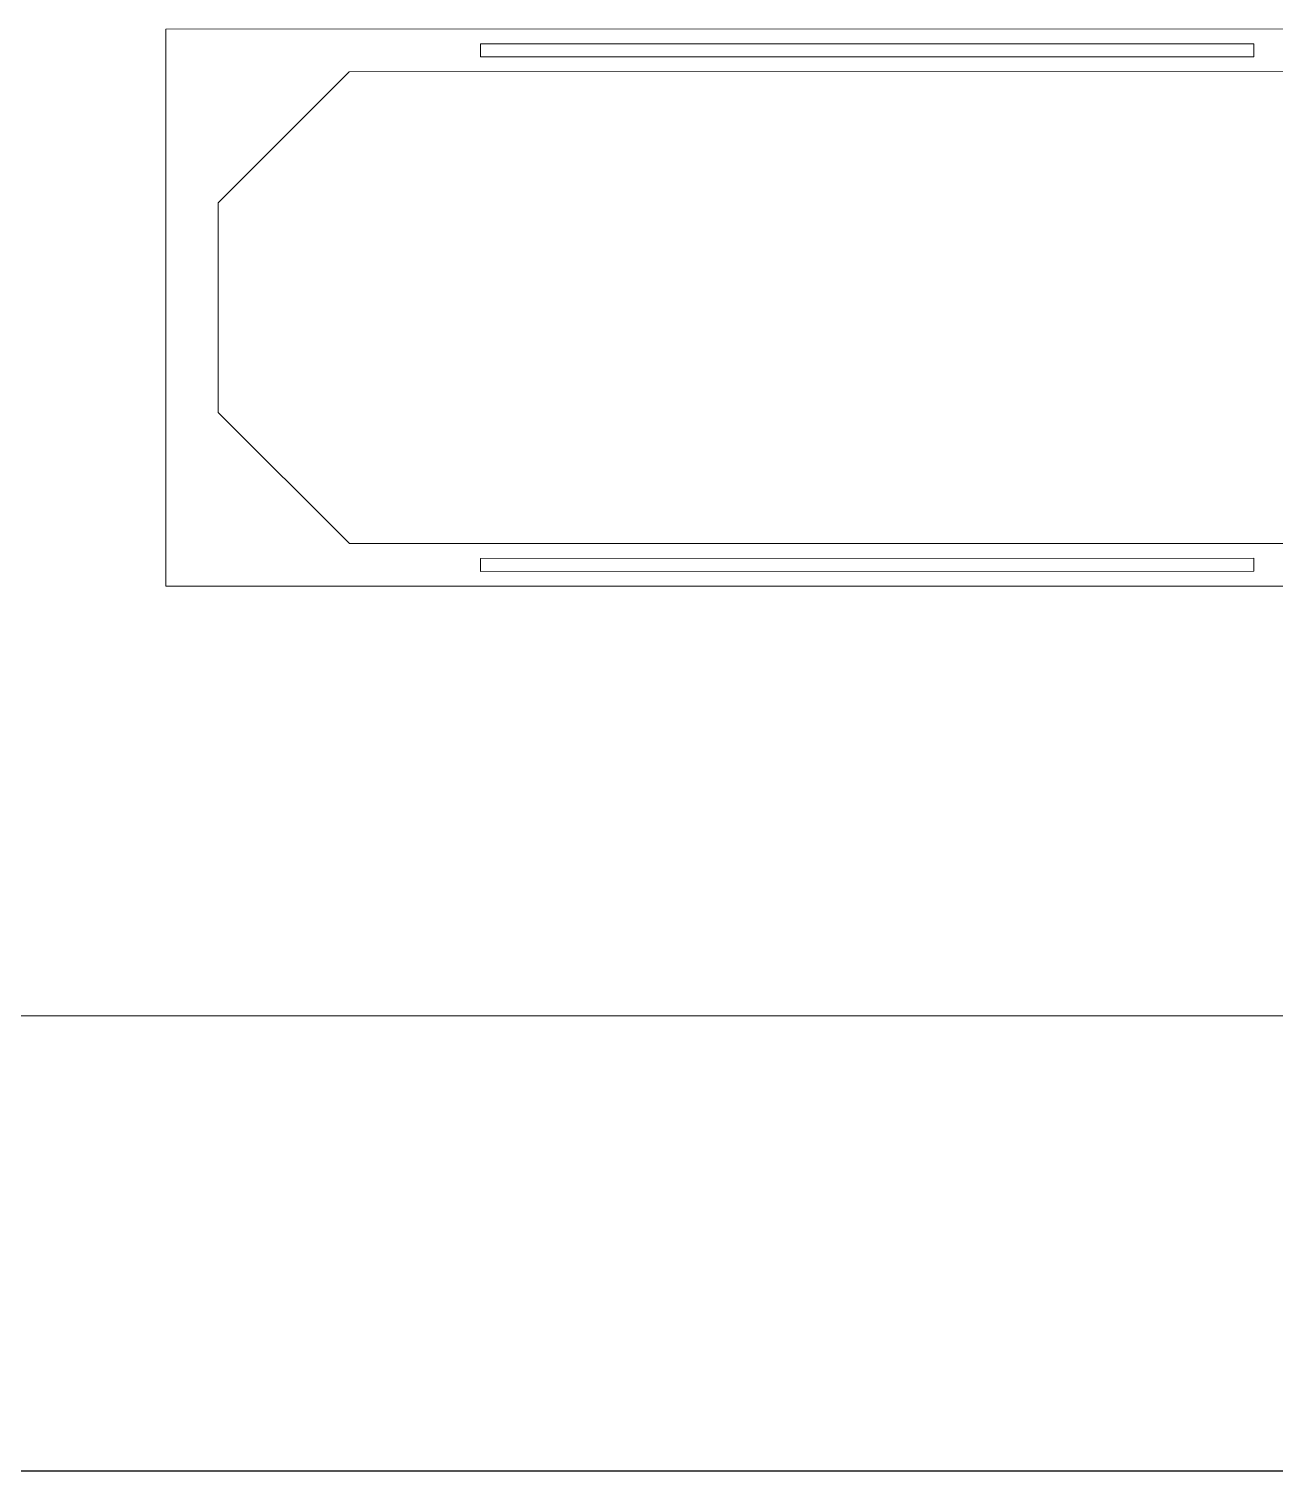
# Model space of a CAD drawing. Header units: metres. Extents: x -18745 to 220762, y -1579758 to -1356048.
# Drawn here: x 127256 to 129158, y -1404288 to -1402087 of the extents above; entities that cross this region are included whole.
import ezdxf

# ---------------------------------------------------------------- set-up
doc = ezdxf.new("R2010")
doc.units = ezdxf.units.M
doc.layers.get('0').update_dxf_attribs({"lineweight": 0})
doc.layers.add('A-100 - Copy$0$axes', color=8, linetype='Continuous')
doc.layers.add('A-100 - Copy$0$Medical Equipment and Furniture', color=8, linetype='Continuous', lineweight=0)
doc.layers.add('A-100 - Copy$0$Medical Equipment and Furniture1', color=8, linetype='Continuous', lineweight=5)

# ---------------------------------------------------------------- blocks, each defined once
blk = doc.blocks.new('A-100 - Copy$0$HF16786E-P')
at = {"layer": 'A-100 - Copy$0$Medical Equipment and Furniture1'}
for p, q in [((0, 0.425), (-2.14, 0.425)), ((-2.14, 0.425), (-2.14, -0.425)), ((-0.48, 0.4025), (-1.66, 0.4025)), ((-1.66, 0.3825), (-1.66, 0.4025)), ((-0.48, 0.3825), (-0.48, 0.4025)), ((-0.48, 0.3825), (-1.66, 0.3825)), ((-1.86, 0.36), (-2.06, 0.16)), ((-0.28, 0.36), (-1.86, 0.36)), ((-2.06, 0.16), (-2.06, -0.16)), ((-2.06, -0.16), (-1.86, -0.36)), ((-1.86, -0.36), (-0.28, -0.36)), ((-0.48, -0.3825), (-1.66, -0.3825)), ((-1.66, -0.3825), (-1.66, -0.4025)), ((-0.48, -0.3825), (-0.48, -0.4025)), ((-0.48, -0.4025), (-1.66, -0.4025)), ((-2.14, -0.425), (0, -0.425))]:
    blk.add_line(p, q, dxfattribs=at)
for points in [[(-0.48, 0.3825), (-0.48, 0.3825), (-0.48, 0.3825), (-0.48, 0.3825), (-0.48, 0.3825), (-0.48, 0.3825), (-0.48, 0.3825), (-0.48, 0.3825), (-0.48, 0.3825), (-0.48, 0.3825), (-0.48, 0.3825), (-0.48, 0.3825), (-0.48, 0.3825), (-0.48, 0.3825), (-0.48, 0.3825), (-0.48, 0.3825), (-0.48, 0.3825), (-0.48, 0.3825), (-0.48, 0.3825), (-0.48, 0.3825), (-0.48, 0.3825), (-0.48, 0.3825), (-0.48, 0.3825), (-0.48, 0.3825), (-0.48, 0.3825), (-0.48, 0.3825), (-0.48, 0.3825), (-0.48, 0.3825), (-0.48, 0.3825), (-0.48, 0.3825), (-0.48, 0.3825), (-0.48, 0.3825), (-0.48, 0.3825), (-0.48, 0.3825), (-0.48, 0.3825), (-0.48, 0.3825), (-0.48, 0.3825), (-0.48, 0.3825), (-0.48, 0.3825), (-0.48, 0.3825), (-0.48, 0.3825), (-0.48, 0.3825), (-0.48, 0.3825), (-0.48, 0.3825), (-0.48, 0.3825), (-0.48, 0.3825), (-0.48, 0.3825), (-0.48, 0.3825), (-0.48, 0.3825), (-0.48, 0.3825), (-0.48, 0.3825), (-0.48, 0.3825), (-0.48, 0.3825), (-0.48, 0.3825), (-0.48, 0.3825), (-0.48, 0.3825), (-0.48, 0.3825), (-0.48, 0.3825), (-0.48, 0.3825), (-0.48, 0.3825), (-0.48, 0.3825), (-0.48, 0.3825), (-0.48, 0.3825), (-0.48, 0.3825), (-0.48, 0.3825), (-0.48, 0.3825), (-0.48, 0.3825), (-0.48, 0.3825), (-0.48, 0.3825), (-0.48, 0.3825), (-0.48, 0.3825), (-0.48, 0.3825), (-0.48, 0.3825), (-0.48, 0.3825), (-0.48, 0.3825), (-0.48, 0.3825), (-0.48, 0.3825), (-0.48, 0.3825), (-0.48, 0.3825), (-0.48, 0.3825), (-0.48, 0.3825), (-0.48, 0.3825), (-0.48, 0.3825), (-0.48, 0.3825), (-0.48, 0.3825), (-0.48, 0.3825), (-0.48, 0.3825), (-0.48, 0.3825), (-0.48, 0.3825), (-0.48, 0.3825), (-0.48, 0.3825), (-0.48, 0.3825), (-0.48, 0.3825), (-0.48, 0.3825), (-0.48, 0.3825), (-0.48, 0.3825), (-0.48, 0.3825), (-0.48, 0.3825), (-0.48, 0.3825), (-0.48, 0.3825), (-0.48, 0.3825), (-0.48, 0.3825), (-0.48, 0.3825), (-0.48, 0.3825), (-0.48, 0.3825), (-0.48, 0.3825), (-0.48, 0.3825), (-0.48, 0.3825), (-0.48, 0.3825), (-0.48, 0.3825), (-0.48, 0.3825), (-0.48, 0.3825), (-0.48, 0.3825), (-0.48, 0.3825), (-0.48, 0.3825), (-0.48, 0.3825), (-0.48, 0.3825), (-0.48, 0.3825), (-0.48, 0.3825), (-0.48, 0.3825), (-0.48, 0.3825), (-0.48, 0.3825), (-0.48, 0.3825), (-0.48, 0.3825), (-0.48, 0.3825), (-0.48, 0.3825), (-0.48, 0.3825), (-0.48, 0.3825), (-0.48, 0.3825), (-0.48, 0.3825), (-0.48, 0.3825), (-0.48, 0.3825), (-0.48, 0.3825), (-0.48, 0.3825), (-0.48, 0.3825), (-0.48, 0.3825), (-0.48, 0.3825), (-0.48, 0.3825), (-0.48, 0.3825), (-0.48, 0.3825), (-0.48, 0.3825), (-0.48, 0.3825), (-0.48, 0.3825), (-0.48, 0.3825), (-0.48, 0.3825), (-0.48, 0.3825), (-0.48, 0.3825), (-0.48, 0.3825), (-0.48, 0.3825), (-0.48, 0.3825), (-0.48, 0.3825), (-0.48, 0.3825), (-0.48, 0.3825), (-0.48, 0.3825), (-0.48, 0.3825), (-0.48, 0.3825), (-0.48, 0.3825), (-0.48, 0.3825), (-0.48, 0.3825), (-0.48, 0.3825), (-0.48, 0.3825), (-0.48, 0.3825), (-0.48, 0.3825), (-0.48, 0.3825), (-0.48, 0.3825), (-0.48, 0.3825), (-0.48, 0.3825), (-0.48, 0.3825), (-0.48, 0.3825), (-0.48, 0.3825), (-0.48, 0.3825), (-0.48, 0.3825), (-0.48, 0.3825), (-0.48, 0.3825), (-0.48, 0.3825), (-0.48, 0.3825), (-0.48, 0.3825), (-0.48, 0.3825), (-0.48, 0.3825), (-0.48, 0.3825), (-0.48, 0.3825), (-0.48, 0.3825), (-0.48, 0.3825), (-0.48, 0.3825), (-0.48, 0.3825), (-0.48, 0.3825), (-0.48, 0.3825), (-0.48, 0.3825), (-0.48, 0.3825), (-0.48, 0.3825), (-0.48, 0.3825), (-0.48, 0.3825), (-0.48, 0.3825), (-0.48, 0.3825), (-0.48, 0.3825), (-0.48, 0.3825), (-0.48, 0.3825), (-0.48, 0.3825), (-0.48, 0.3825), (-0.48, 0.3825), (-0.48, 0.3825), (-0.48, 0.3825), (-0.48, 0.3825), (-0.48, 0.3825), (-0.48, 0.3825), (-0.48, 0.3825), (-0.48, 0.3825), (-0.48, 0.3825), (-0.48, 0.3825), (-0.48, 0.3825), (-0.48, 0.3825), (-0.48, 0.3825), (-0.48, 0.3825), (-0.48, 0.3825), (-0.48, 0.3825), (-0.48, 0.3825), (-0.48, 0.3825), (-0.48, 0.3825), (-0.48, 0.3825)], [(-0.48, 0.3825), (-0.48, 0.3825), (-0.48, 0.3825), (-0.48, 0.3825), (-0.48, 0.3825), (-0.48, 0.3825), (-0.48, 0.3825), (-0.48, 0.3825), (-0.48, 0.3825), (-0.48, 0.3825), (-0.48, 0.3825), (-0.48, 0.3825), (-0.48, 0.3825), (-0.48, 0.3825), (-0.48, 0.3825), (-0.48, 0.3825), (-0.48, 0.3825), (-0.48, 0.3825), (-0.48, 0.3825), (-0.48, 0.3825), (-0.48, 0.3825), (-0.48, 0.3825), (-0.48, 0.3825), (-0.48, 0.3825), (-0.48, 0.3825), (-0.48, 0.3825), (-0.48, 0.3825), (-0.48, 0.3825), (-0.48, 0.3825), (-0.48, 0.3825), (-0.48, 0.3825), (-0.48, 0.3825), (-0.48, 0.3825), (-0.48, 0.3825), (-0.48, 0.3825), (-0.48, 0.3825), (-0.48, 0.3825), (-0.48, 0.3825), (-0.48, 0.3825), (-0.48, 0.3825), (-0.48, 0.3825), (-0.48, 0.3825), (-0.48, 0.3825), (-0.48, 0.3825), (-0.48, 0.3825), (-0.48, 0.3825), (-0.48, 0.3825), (-0.48, 0.3825), (-0.48, 0.3825), (-0.48, 0.3825), (-0.48, 0.3825), (-0.48, 0.3825), (-0.48, 0.3825), (-0.48, 0.3825), (-0.48, 0.3825), (-0.48, 0.3825), (-0.48, 0.3825), (-0.48, 0.3825), (-0.48, 0.3825), (-0.48, 0.3825), (-0.48, 0.3825), (-0.48, 0.3825), (-0.48, 0.3825), (-0.48, 0.3825), (-0.48, 0.3825), (-0.48, 0.3825), (-0.48, 0.3825), (-0.48, 0.3825), (-0.48, 0.3825), (-0.48, 0.3825), (-0.48, 0.3825), (-0.48, 0.3825), (-0.48, 0.3825), (-0.48, 0.3825), (-0.48, 0.3825), (-0.48, 0.3825), (-0.48, 0.3825), (-0.48, 0.3825), (-0.48, 0.3825), (-0.48, 0.3825), (-0.48, 0.3825), (-0.48, 0.3825), (-0.48, 0.3825), (-0.48, 0.3825), (-0.48, 0.3825), (-0.48, 0.3825), (-0.48, 0.3825), (-0.48, 0.3825), (-0.48, 0.3825), (-0.48, 0.3825), (-0.48, 0.3825), (-0.48, 0.3825), (-0.48, 0.3825), (-0.48, 0.3825), (-0.48, 0.3825), (-0.48, 0.3825), (-0.48, 0.3825), (-0.48, 0.3825), (-0.48, 0.3825), (-0.48, 0.3825), (-0.48, 0.3825), (-0.48, 0.3825), (-0.48, 0.3825), (-0.48, 0.3825), (-0.48, 0.3825), (-0.48, 0.3825), (-0.48, 0.3825), (-0.48, 0.3825), (-0.48, 0.3825), (-0.48, 0.3825), (-0.48, 0.3825), (-0.48, 0.3825), (-0.48, 0.3825), (-0.48, 0.3825), (-0.48, 0.3825), (-0.48, 0.3825), (-0.48, 0.3825), (-0.48, 0.3825), (-0.48, 0.3825), (-0.48, 0.3825), (-0.48, 0.3825), (-0.48, 0.3825), (-0.48, 0.3825), (-0.48, 0.3825), (-0.48, 0.3825), (-0.48, 0.3825), (-0.48, 0.3825), (-0.48, 0.3825), (-0.48, 0.3825), (-0.48, 0.3825), (-0.48, 0.3825), (-0.48, 0.3825), (-0.48, 0.3825), (-0.48, 0.3825), (-0.48, 0.3825), (-0.48, 0.3825), (-0.48, 0.3825), (-0.48, 0.3825), (-0.48, 0.3825), (-0.48, 0.3825), (-0.48, 0.3825), (-0.48, 0.3825), (-0.48, 0.3825), (-0.48, 0.3825), (-0.48, 0.3825), (-0.48, 0.3825), (-0.48, 0.3825), (-0.48, 0.3825), (-0.48, 0.3825), (-0.48, 0.3825), (-0.48, 0.3825), (-0.48, 0.3825), (-0.48, 0.3825), (-0.48, 0.3825), (-0.48, 0.3825), (-0.48, 0.3825), (-0.48, 0.3825), (-0.48, 0.3825), (-0.48, 0.3825), (-0.48, 0.3825), (-0.48, 0.3825), (-0.48, 0.3825), (-0.48, 0.3825), (-0.48, 0.3825), (-0.48, 0.3825), (-0.48, 0.3825), (-0.48, 0.3825), (-0.48, 0.3825), (-0.48, 0.3825), (-0.48, 0.3825), (-0.48, 0.3825), (-0.48, 0.3825), (-0.48, 0.3825), (-0.48, 0.3825), (-0.48, 0.3825), (-0.48, 0.3825), (-0.48, 0.3825), (-0.48, 0.3825), (-0.48, 0.3825), (-0.48, 0.3825), (-0.48, 0.3825), (-0.48, 0.3825), (-0.48, 0.3825), (-0.48, 0.3825), (-0.48, 0.3825), (-0.48, 0.3825), (-0.48, 0.3825), (-0.48, 0.3825), (-0.48, 0.3825), (-0.48, 0.3825), (-0.48, 0.3825), (-0.48, 0.3825), (-0.48, 0.3825), (-0.48, 0.3825), (-0.48, 0.3825), (-0.48, 0.3825), (-0.48, 0.3825), (-0.48, 0.3825), (-0.48, 0.3825), (-0.48, 0.3825), (-0.48, 0.3825), (-0.48, 0.3825), (-0.48, 0.3825), (-0.48, 0.3825), (-0.48, 0.3825), (-0.48, 0.3825), (-0.48, 0.3825), (-0.48, 0.3825), (-0.48, 0.3825), (-0.48, 0.3825), (-0.48, 0.3825), (-0.48, 0.3825), (-0.48, 0.3825), (-0.48, 0.3825)], [(-0.48, 0.3825), (-0.48, 0.3825), (-0.48, 0.3825), (-0.48, 0.3825), (-0.48, 0.3825), (-0.48, 0.3825), (-0.48, 0.3825), (-0.48, 0.3825), (-0.48, 0.3825), (-0.48, 0.3825), (-0.48, 0.3825), (-0.48, 0.3825), (-0.48, 0.3825), (-0.48, 0.3825), (-0.48, 0.3825), (-0.48, 0.3825), (-0.48, 0.3825), (-0.48, 0.3825), (-0.48, 0.3825), (-0.48, 0.3825), (-0.48, 0.3825), (-0.48, 0.3825), (-0.48, 0.3825), (-0.48, 0.3825), (-0.48, 0.3825), (-0.48, 0.3825), (-0.48, 0.3825), (-0.48, 0.3825), (-0.48, 0.3825), (-0.48, 0.3825), (-0.48, 0.3825), (-0.48, 0.3825), (-0.48, 0.3825), (-0.48, 0.3825), (-0.48, 0.3825), (-0.48, 0.3825), (-0.48, 0.3825), (-0.48, 0.3825), (-0.48, 0.3825), (-0.48, 0.3825), (-0.48, 0.3825), (-0.48, 0.3825), (-0.48, 0.3825), (-0.48, 0.3825), (-0.48, 0.3825), (-0.48, 0.3825), (-0.48, 0.3825), (-0.48, 0.3825), (-0.48, 0.3825), (-0.48, 0.3825), (-0.48, 0.3825), (-0.48, 0.3825), (-0.48, 0.3825), (-0.48, 0.3825), (-0.48, 0.3825), (-0.48, 0.3825), (-0.48, 0.3825), (-0.48, 0.3825), (-0.48, 0.3825), (-0.48, 0.3825), (-0.48, 0.3825), (-0.48, 0.3825), (-0.48, 0.3825), (-0.48, 0.3825), (-0.48, 0.3825), (-0.48, 0.3825), (-0.48, 0.3825), (-0.48, 0.3825), (-0.48, 0.3825), (-0.48, 0.3825), (-0.48, 0.3825), (-0.48, 0.3825), (-0.48, 0.3825), (-0.48, 0.3825), (-0.48, 0.3825), (-0.48, 0.3825), (-0.48, 0.3825), (-0.48, 0.3825), (-0.48, 0.3825), (-0.48, 0.3825), (-0.48, 0.3825), (-0.48, 0.3825), (-0.48, 0.3825), (-0.48, 0.3825), (-0.48, 0.3825), (-0.48, 0.3825), (-0.48, 0.3825), (-0.48, 0.3825), (-0.48, 0.3825), (-0.48, 0.3825), (-0.48, 0.3825), (-0.48, 0.3825), (-0.48, 0.3825), (-0.48, 0.3825), (-0.48, 0.3825), (-0.48, 0.3825), (-0.48, 0.3825), (-0.48, 0.3825), (-0.48, 0.3825), (-0.48, 0.3825), (-0.48, 0.3825), (-0.48, 0.3825), (-0.48, 0.3825), (-0.48, 0.3825), (-0.48, 0.3825), (-0.48, 0.3825), (-0.48, 0.3825), (-0.48, 0.3825), (-0.48, 0.3825), (-0.48, 0.3825), (-0.48, 0.3825), (-0.48, 0.3825), (-0.48, 0.3825), (-0.48, 0.3825), (-0.48, 0.3825), (-0.48, 0.3825), (-0.48, 0.3825), (-0.48, 0.3825), (-0.48, 0.3825), (-0.48, 0.3825), (-0.48, 0.3825), (-0.48, 0.3825), (-0.48, 0.3825), (-0.48, 0.3825), (-0.48, 0.3825), (-0.48, 0.3825), (-0.48, 0.3825), (-0.48, 0.3825), (-0.48, 0.3825), (-0.48, 0.3825), (-0.48, 0.3825), (-0.48, 0.3825), (-0.48, 0.3825), (-0.48, 0.3825), (-0.48, 0.3825), (-0.48, 0.3825), (-0.48, 0.3825), (-0.48, 0.3825), (-0.48, 0.3825), (-0.48, 0.3825), (-0.48, 0.3825), (-0.48, 0.3825), (-0.48, 0.3825), (-0.48, 0.3825), (-0.48, 0.3825), (-0.48, 0.3825), (-0.48, 0.3825), (-0.48, 0.3825), (-0.48, 0.3825), (-0.48, 0.3825), (-0.48, 0.3825), (-0.48, 0.3825), (-0.48, 0.3825), (-0.48, 0.3825), (-0.48, 0.3825), (-0.48, 0.3825), (-0.48, 0.3825), (-0.48, 0.3825), (-0.48, 0.3825), (-0.48, 0.3825), (-0.48, 0.3825), (-0.48, 0.3825), (-0.48, 0.3825), (-0.48, 0.3825), (-0.48, 0.3825), (-0.48, 0.3825), (-0.48, 0.3825), (-0.48, 0.3825), (-0.48, 0.3825), (-0.48, 0.3825), (-0.48, 0.3825), (-0.48, 0.3825), (-0.48, 0.3825), (-0.48, 0.3825), (-0.48, 0.3825), (-0.48, 0.3825), (-0.48, 0.3825), (-0.48, 0.3825), (-0.48, 0.3825), (-0.48, 0.3825), (-0.48, 0.3825), (-0.48, 0.3825), (-0.48, 0.3825), (-0.48, 0.3825), (-0.48, 0.3825), (-0.48, 0.3825), (-0.48, 0.3825), (-0.48, 0.3825), (-0.48, 0.3825), (-0.48, 0.3825), (-0.48, 0.3825), (-0.48, 0.3825), (-0.48, 0.3825), (-0.48, 0.3825), (-0.48, 0.3825), (-0.48, 0.3825), (-0.48, 0.3825), (-0.48, 0.3825), (-0.48, 0.3825), (-0.48, 0.3825), (-0.48, 0.3825), (-0.48, 0.3825), (-0.48, 0.3825), (-0.48, 0.3825), (-0.48, 0.3825), (-0.48, 0.3825), (-0.48, 0.3825), (-0.48, 0.3825), (-0.48, 0.3825), (-0.48, 0.3825), (-0.48, 0.3825), (-0.48, 0.3825), (-0.48, 0.3825), (-0.48, 0.3825), (-0.48, 0.3825), (-0.48, 0.3825), (-0.48, 0.3825), (-0.48, 0.3825), (-0.48, 0.3825), (-0.48, 0.3825), (-0.48, 0.3825), (-0.48, 0.3825), (-0.48, 0.3825), (-0.48, 0.3825), (-0.48, 0.3825), (-0.48, 0.3825), (-0.48, 0.3825), (-0.48, 0.3825), (-0.48, 0.3825), (-0.48, 0.3825), (-0.48, 0.3825), (-0.48, 0.3825), (-0.48, 0.3825), (-0.48, 0.3825), (-0.48, 0.3825), (-0.48, 0.3825), (-0.48, 0.3825), (-0.48, 0.3825), (-0.48, 0.3825), (-0.48, 0.3825), (-0.48, 0.3825), (-0.48, 0.3825), (-0.48, 0.3825), (-0.48, 0.3825), (-0.48, 0.3825), (-0.48, 0.3825), (-0.48, 0.3825), (-0.48, 0.3825), (-0.48, 0.3825), (-0.48, 0.3825), (-0.48, 0.3825), (-0.48, 0.3825), (-0.48, 0.3825), (-0.48, 0.3825), (-0.48, 0.3825), (-0.48, 0.3825), (-0.48, 0.3825), (-0.48, 0.3825), (-0.48, 0.3825), (-0.48, 0.3825), (-0.48, 0.3825), (-0.48, 0.3825), (-0.48, 0.3825), (-0.48, 0.3825), (-0.48, 0.3825), (-0.48, 0.3825), (-0.48, 0.3825), (-0.48, 0.3825), (-0.48, 0.3825), (-0.48, 0.3825), (-0.48, 0.3825), (-0.48, 0.3825), (-0.48, 0.3825), (-0.48, 0.3825), (-0.48, 0.3825), (-0.48, 0.3825), (-0.48, 0.3825)]]:
    blk.add_lwpolyline(points, close=True, dxfattribs=at)
for points in [[(-0.48, 0.3825), (-0.48, 0.3825), (-0.48, 0.3825), (-0.48, 0.3825), (-0.48, 0.3825), (-0.48, 0.3825), (-0.48, 0.3825), (-0.48, 0.3825)], [(-0.48, 0.3825), (-0.48, 0.3825), (-0.48, 0.3825), (-0.48, 0.3825), (-0.48, 0.3825), (-0.48, 0.3825), (-0.48, 0.3825), (-0.48, 0.3825), (-0.48, 0.3825), (-0.48, 0.3825), (-0.48, 0.3825), (-0.48, 0.3825), (-0.48, 0.3825), (-0.48, 0.3825), (-0.48, 0.3825), (-0.48, 0.3825), (-0.48, 0.3825), (-0.48, 0.3825), (-0.48, 0.3825), (-0.48, 0.3825), (-0.48, 0.3825), (-0.48, 0.3825), (-0.48, 0.3825), (-0.48, 0.3825), (-0.48, 0.3825), (-0.48, 0.3825), (-0.48, 0.3825), (-0.48, 0.3825), (-0.48, 0.3825), (-0.48, 0.3825), (-0.48, 0.3825), (-0.48, 0.3825), (-0.48, 0.3825), (-0.48, 0.3825), (-0.48, 0.3825), (-0.48, 0.3825), (-0.48, 0.3825), (-0.48, 0.3825), (-0.48, 0.3825), (-0.48, 0.3825), (-0.48, 0.3825), (-0.48, 0.3825), (-0.48, 0.3825), (-0.48, 0.3825), (-0.48, 0.3825), (-0.48, 0.3825), (-0.48, 0.3825), (-0.48, 0.3825), (-0.48, 0.3825), (-0.48, 0.3825), (-0.48, 0.3825), (-0.48, 0.3825), (-0.48, 0.3825), (-0.48, 0.3825), (-0.48, 0.3825), (-0.48, 0.3825), (-0.48, 0.3825), (-0.48, 0.3825), (-0.48, 0.3825), (-0.48, 0.3825), (-0.48, 0.3825), (-0.48, 0.3825), (-0.48, 0.3825), (-0.48, 0.3825), (-0.48, 0.3825), (-0.48, 0.3825), (-0.48, 0.3825), (-0.48, 0.3825), (-0.48, 0.3825), (-0.48, 0.3825), (-0.48, 0.3825), (-0.48, 0.3825), (-0.48, 0.3825), (-0.48, 0.3825), (-0.48, 0.3825), (-0.48, 0.3825), (-0.48, 0.3825), (-0.48, 0.3825), (-0.48, 0.3825), (-0.48, 0.3825), (-0.48, 0.3825), (-0.48, 0.3825), (-0.48, 0.3825), (-0.48, 0.3825), (-0.48, 0.3825), (-0.48, 0.3825), (-0.48, 0.3825), (-0.48, 0.3825), (-0.48, 0.3825), (-0.48, 0.3825), (-0.48, 0.3825), (-0.48, 0.3825), (-0.48, 0.3825), (-0.48, 0.3825), (-0.48, 0.3825), (-0.48, 0.3825), (-0.48, 0.3825), (-0.48, 0.3825), (-0.48, 0.3825), (-0.48, 0.3825), (-0.48, 0.3825), (-0.48, 0.3825), (-0.48, 0.3825), (-0.48, 0.3825), (-0.48, 0.3825), (-0.48, 0.3825), (-0.48, 0.3825), (-0.48, 0.3825), (-0.48, 0.3825), (-0.48, 0.3825), (-0.48, 0.3825)], [(-0.48, 0.3825), (-0.48, 0.3825), (-0.48, 0.3825), (-0.48, 0.3825), (-0.48, 0.3825), (-0.48, 0.3825), (-0.48, 0.3825), (-0.48, 0.3825), (-0.48, 0.3825), (-0.48, 0.3825), (-0.48, 0.3825), (-0.48, 0.3825), (-0.48, 0.3825), (-0.48, 0.3825), (-0.48, 0.3825), (-0.48, 0.3825), (-0.48, 0.3825)], [(-0.48, 0.3825), (-0.48, 0.3825), (-0.48, 0.3825), (-0.48, 0.3825), (-0.48, 0.3825), (-0.48, 0.3825), (-0.48, 0.3825)], [(-0.48, 0.3825), (-0.48, 0.3825), (-0.48, 0.3825), (-0.48, 0.3825), (-0.48, 0.3825), (-0.48, 0.3825), (-0.48, 0.3825), (-0.48, 0.3825), (-0.48, 0.3825), (-0.48, 0.3825), (-0.48, 0.3825), (-0.48, 0.3825)], [(-0.48, 0.3825), (-0.48, 0.3825), (-0.48, 0.3825), (-0.48, 0.3825), (-0.48, 0.3825), (-0.48, 0.3825), (-0.48, 0.3825), (-0.48, 0.3825), (-0.48, 0.3825), (-0.48, 0.3825), (-0.48, 0.3825), (-0.48, 0.3825), (-0.48, 0.3825), (-0.48, 0.3825), (-0.48, 0.3825), (-0.48, 0.3825), (-0.48, 0.3825), (-0.48, 0.3825), (-0.48, 0.3825), (-0.48, 0.3825), (-0.48, 0.3825), (-0.48, 0.3825), (-0.48, 0.3825), (-0.48, 0.3825), (-0.48, 0.3825), (-0.48, 0.3825), (-0.48, 0.3825), (-0.48, 0.3825), (-0.48, 0.3825), (-0.48, 0.3825), (-0.48, 0.3825), (-0.48, 0.3825), (-0.48, 0.3825), (-0.48, 0.3825), (-0.48, 0.3825), (-0.48, 0.3825), (-0.48, 0.3825), (-0.48, 0.3825), (-0.48, 0.3825), (-0.48, 0.3825), (-0.48, 0.3825), (-0.48, 0.3825), (-0.48, 0.3825), (-0.48, 0.3825), (-0.48, 0.3825), (-0.48, 0.3825), (-0.48, 0.3825), (-0.48, 0.3825), (-0.48, 0.3825), (-0.48, 0.3825), (-0.48, 0.3825), (-0.48, 0.3825), (-0.48, 0.3825), (-0.48, 0.3825), (-0.48, 0.3825), (-0.48, 0.3825), (-0.48, 0.3825), (-0.48, 0.3825), (-0.48, 0.3825), (-0.48, 0.3825), (-0.48, 0.3825), (-0.48, 0.3825), (-0.48, 0.3825), (-0.48, 0.3825), (-0.48, 0.3825), (-0.48, 0.3825), (-0.48, 0.3825), (-0.48, 0.3825), (-0.48, 0.3825), (-0.48, 0.3825), (-0.48, 0.3825), (-0.48, 0.3825), (-0.48, 0.3825), (-0.48, 0.3825), (-0.48, 0.3825), (-0.48, 0.3825), (-0.48, 0.3825), (-0.48, 0.3825), (-0.48, 0.3825), (-0.48, 0.3825), (-0.48, 0.3825), (-0.48, 0.3825), (-0.48, 0.3825), (-0.48, 0.3825), (-0.48, 0.3825), (-0.48, 0.3825), (-0.48, 0.3825), (-0.48, 0.3825), (-0.48, 0.3825)], [(-0.48, 0.3825), (-0.48, 0.3825), (-0.48, 0.3825), (-0.48, 0.3825), (-0.48, 0.3825), (-0.48, 0.3825), (-0.48, 0.3825), (-0.48, 0.3825), (-0.48, 0.3825), (-0.48, 0.3825), (-0.48, 0.3825), (-0.48, 0.3825), (-0.48, 0.3825), (-0.48, 0.3825), (-0.48, 0.3825), (-0.48, 0.3825), (-0.48, 0.3825), (-0.48, 0.3825), (-0.48, 0.3825), (-0.48, 0.3825), (-0.48, 0.3825), (-0.48, 0.3825), (-0.48, 0.3825), (-0.48, 0.3825), (-0.48, 0.3825), (-0.48, 0.3825), (-0.48, 0.3825), (-0.48, 0.3825), (-0.48, 0.3825), (-0.48, 0.3825), (-0.48, 0.3825), (-0.48, 0.3825), (-0.48, 0.3825), (-0.48, 0.3825), (-0.48, 0.3825), (-0.48, 0.3825), (-0.48, 0.3825), (-0.48, 0.3825), (-0.48, 0.3825), (-0.48, 0.3825), (-0.48, 0.3825), (-0.48, 0.3825), (-0.48, 0.3825), (-0.48, 0.3825), (-0.48, 0.3825), (-0.48, 0.3825), (-0.48, 0.3825), (-0.48, 0.3825), (-0.48, 0.3825), (-0.48, 0.3825), (-0.48, 0.3825), (-0.48, 0.3825), (-0.48, 0.3825), (-0.48, 0.3825)], [(-0.48, 0.3825), (-0.48, 0.3825), (-0.48, 0.3825), (-0.48, 0.3825), (-0.48, 0.3825), (-0.48, 0.3825), (-0.48, 0.3825), (-0.48, 0.3825), (-0.48, 0.3825), (-0.48, 0.3825)], [(-0.48, 0.3825), (-0.48, 0.3825), (-0.48, 0.3825), (-0.48, 0.3825), (-0.48, 0.3825), (-0.48, 0.3825), (-0.48, 0.3825), (-0.48, 0.3825), (-0.48, 0.3825), (-0.48, 0.3825)], [(-0.48, 0.3825), (-0.48, 0.3825), (-0.48, 0.3825), (-0.48, 0.3825), (-0.48, 0.3825), (-0.48, 0.3825), (-0.48, 0.3825), (-0.48, 0.3825), (-0.48, 0.3825), (-0.48, 0.3825), (-0.48, 0.3825), (-0.48, 0.3825), (-0.48, 0.3825), (-0.48, 0.3825), (-0.48, 0.3825)], [(-0.48, 0.3825), (-0.48, 0.3825), (-0.48, 0.3825), (-0.48, 0.3825), (-0.48, 0.3825), (-0.48, 0.3825), (-0.48, 0.3825), (-0.48, 0.3825), (-0.48, 0.3825), (-0.48, 0.3825)], [(-0.48, 0.3825), (-0.48, 0.3825), (-0.48, 0.3825), (-0.48, 0.3825), (-0.48, 0.3825), (-0.48, 0.3825), (-0.48, 0.3825)], [(-0.48, 0.3825), (-0.48, 0.3825), (-0.48, 0.3825), (-0.48, 0.3825), (-0.48, 0.3825), (-0.48, 0.3825), (-0.48, 0.3825), (-0.48, 0.3825), (-0.48, 0.3825), (-0.48, 0.3825)], [(-0.48, 0.3825), (-0.48, 0.3825), (-0.48, 0.3825), (-0.48, 0.3825), (-0.48, 0.3825), (-0.48, 0.3825), (-0.48, 0.3825), (-0.48, 0.3825), (-0.48, 0.3825), (-0.48, 0.3825), (-0.48, 0.3825), (-0.48, 0.3825), (-0.48, 0.3825), (-0.48, 0.3825), (-0.48, 0.3825), (-0.48, 0.3825), (-0.48, 0.3825), (-0.48, 0.3825)], [(-0.48, 0.3825), (-0.48, 0.3825), (-0.48, 0.3825), (-0.48, 0.3825), (-0.48, 0.3825), (-0.48, 0.3825), (-0.48, 0.3825), (-0.48, 0.3825), (-0.48, 0.3825)]]:
    blk.add_lwpolyline(points, dxfattribs=at)
blk = doc.blocks.new('A-100 - Copy')
at = {"layer": 'A-100 - Copy$0$axes'}
blk.add_line((178940.3, -1404287.7, 2.4), (95748.8, -1404287.7, 2.4), dxfattribs=at)
at = {"layer": 'A-100 - Copy$0$Medical Equipment and Furniture'}
blk.add_line((127198.3, -1403593.2, 0), (129698.3, -1403593.2, 0), dxfattribs=at)
at = {"layer": 'A-100 - Copy$0$Medical Equipment and Furniture', "xscale": 1000, "yscale": 1000, "zscale": 1000, "rotation": 0.01499365941642081}
blk.add_blockref('A-100 - Copy$0$HF16786E-P', (129605.2, -1402512, 2.4), dxfattribs=at)

msp = doc.modelspace()

# ---------------------------------------------------------------- block references
msp.add_blockref('A-100 - Copy', (0, 0))

doc.saveas('drawing.dxf')
